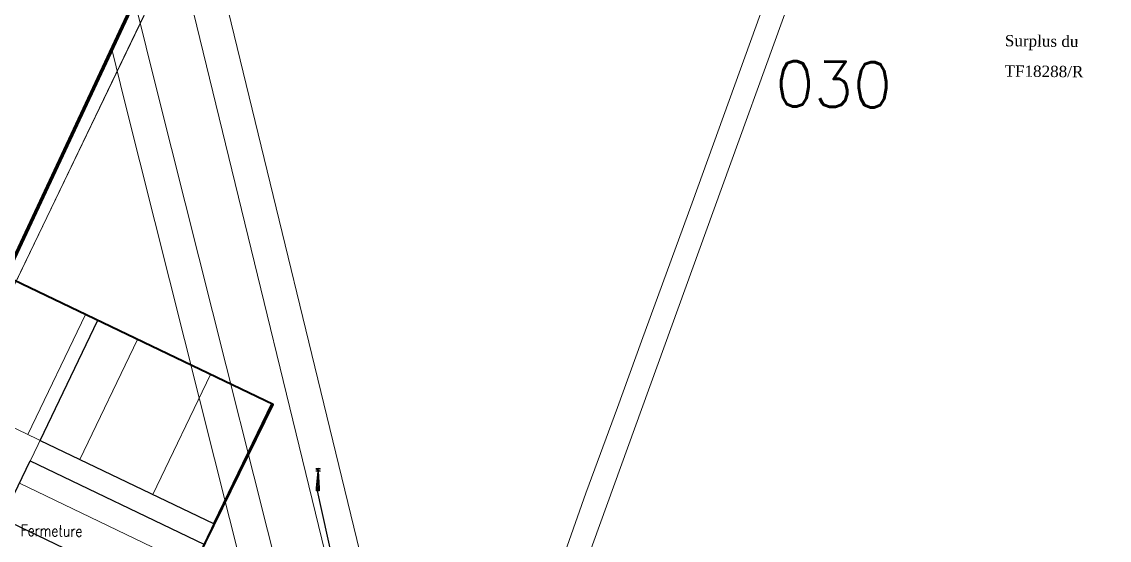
# Model space of a CAD drawing. Header units: metres. Extents: x 0 to 1324930, y 0 to 1631912.
# Drawn here: x 251926.8 to 252406.8, y 1629338.9 to 1629568 of the extents above; entities that cross this region are included whole.
import ezdxf
from ezdxf.enums import TextEntityAlignment as Align

# ---------------------------------------------------------------- set-up
doc = ezdxf.new("R2010")
doc.units = ezdxf.units.M
doc.header["$MEASUREMENT"] = 0
doc.layers.add('A_revoir_niveau_0', color=7, linetype='Continuous')
doc.layers.add('limites_sections', color=7, linetype='Continuous')
for name, color, linetype, lineweight in [('emprise_ht_pik_rufisque', 7, 'Continuous', 0), ('limites_communes_2025', 7, 'Continuous', 0), ('MORCELLEMENT', 7, 'Continuous', 0), ('SIPRES', 1, 'Continuous', 0)]:
    doc.layers.add(name, color=color, linetype=linetype, lineweight=lineweight)
doc.layers.add('Lignes HT Vectorisées', color=6, linetype='Continuous', lineweight=0, true_color=0xff00ff)
doc.styles.add('ROMANS', font='romans.shx', dxfattribs={"height": 0.2})
doc.styles.add('Style-FANCY', font='times.ttf')
doc.styles.add('Style-txt', font='txt.shx')

# ---------------------------------------------------------------- blocks, each defined once
blk = doc.blocks.new('e010')
at = {"color": 0}
for p, q in [((-0.015812, 0.015812), (0, 0.20555)), ((0.007467, 0.115948), (-0.006318, 0.129732)), ((-0.006287, 0.130107), (0.00532, 0.141713)), ((0.005393, 0.140831), (-0.004563, 0.150788)), ((-0.004213, 0.15499), (0.003565, 0.162769)), ((0.00332, 0.165714), (-0.002809, 0.171843)), ((-0.00214, 0.179874), (0.00181, 0.183824)), ((0.001246, 0.190598), (-0.001054, 0.192898)), ((-0.000066, 0.204757), (0.000056, 0.204879)), ((0, 0.20555), (0.015812, 0.015812)), ((-0.015812, 0.015812), (0.015812, 0.015812)), ((-0.015812, -0.015812), (-0.015812, 0.015812)), ((-0.006446, 0.015812), (-0.015091, 0.024456)), ((-0.014581, 0.030573), (0.012338, 0.057492)), ((0.015761, 0.016414), (-0.013336, 0.045511)), ((-0.012508, 0.055457), (0.010583, 0.078548)), ((0.013688, 0.041297), (-0.011582, 0.066567)), ((-0.010434, 0.08034), (0.008829, 0.099603)), ((0.011614, 0.066181), (-0.009827, 0.087622)), ((-0.008361, 0.105223), (0.007074, 0.120658)), ((0.00954, 0.091064), (-0.008073, 0.108677)), ((-0.006533, 0.015812), (0.014093, 0.036437)), ((0.015812, 0.015812), (0.015812, -0.015812)), ((0.015812, -0.015812), (-0.015812, -0.015812))]:
    blk.add_line(p, q, dxfattribs=at)
at = {"color": 0, "flags": 128}
for points in [[(0.0254, 0.23095), (-0.0254, 0.23095), (0.0254, 0.20555), (-0.0254, 0.20555)], [(0.00635, 0.2373), (0.0254, 0.23095), (0.00635, 0.2246)], [(0.015812, 0.015812), (-0.015812, -0.015812)], [(-0.015812, 0.015812), (0.015812, -0.015812)]]:
    blk.add_lwpolyline(points, dxfattribs=at)

msp = doc.modelspace()

# ---------------------------------------------------------------- linework, layer by layer
at = {"layer": 'A_revoir_niveau_0', "color": 6, "linetype": 'Continuous', "lineweight": 0}
msp.add_line((251899.88993, 1629402.66515), (252082.68891, 1629783.17814), dxfattribs=at)
at = {"layer": 'A_revoir_niveau_0', "color": 7, "linetype": 'Continuous', "lineweight": 0}
for p, q in [((252222.66591, 1629488.01387), (252289.06753, 1629671.55396)), ((252298.00449, 1629666.48126), (252232.37361, 1629485.38168)), ((252232.37361, 1629485.38168), (252166.86258, 1629304.27059)), ((252200.27619, 1629426.9004), (252222.66591, 1629488.01387)), ((252189.7478, 1629397.65039), (252200.27619, 1629426.9004)), ((252175.8101, 1629359.72254), (252189.7478, 1629397.65039)), ((252157.41317, 1629307.55959), (252175.8101, 1629359.72254))]:
    msp.add_line(p, q, dxfattribs=at)
at = {"layer": 'A_revoir_niveau_0', "color": 7, "linetype": 'Continuous', "lineweight": 30}
for p, q in [((251924.27674, 1629453.42771), (251960.33293, 1629436.10626)), ((251934.85756, 1629383.0782), (251960.33292, 1629436.10526)), ((252036.94648, 1629399.30063), (252011.46216, 1629346.27668)), ((251918.29811, 1629348.60856), (251930.52695, 1629374.06391))]:
    msp.add_line(p, q, dxfattribs=at)
at = {"layer": 'A_revoir_niveau_0', "color": 7, "linetype": 'Continuous', "lineweight": 13}
for p, q in [((251841.24862, 1629188.22311), (251960.33293, 1629436.10626)), ((252036.92135, 1629397.30078), (251996.5265, 1629315.20191))]:
    msp.add_line(p, q, dxfattribs=at)
at = {"layer": 'A_revoir_niveau_0', "color": 2, "linetype": 'Continuous', "lineweight": 0}
msp.add_line((251984.648, 1629359.16464), (252010.12631, 1629412.18867), dxfattribs=at)
at = {"layer": 'A_revoir_niveau_0', "color": 2, "linetype": 'Continuous', "lineweight": 30}
for p, q in [((251934.85756, 1629383.0782), (252011.46216, 1629346.27668)), ((251930.52695, 1629374.06391), (252007.12956, 1629337.26341)), ((251918.294, 1629348.59962), (251994.89263, 1629311.80117))]:
    msp.add_line(p, q, dxfattribs=at)
at = {"layer": 'A_revoir_niveau_0', "ltscale": 39.37}
msp.add_line((252056.81809, 1629362.03968, 1), (252104.63464, 1629145.88256, 1), dxfattribs=at)
at = {"layer": 'emprise_ht_pik_rufisque', "color": 1}
msp.add_line((252010.13315, 1629604.81032), (252094.96451, 1629255.98887), dxfattribs=at)
at = {"layer": 'emprise_ht_pik_rufisque', "color": 1, "flags": 128}
msp.add_lwpolyline([(251966.48028, 1629555.90501), (251883.9356, 1629379.369), (251861.79082, 1629329.23578), (251851.67836, 1629291.72469), (252054.0543, 1629206.69093), (252044.8172, 1629243.69726), (251972.31825, 1629532.41562), (251966.48028, 1629555.90501)], close=True, dxfattribs=at)
at = {"layer": 'Lignes HT Vectorisées', "color": 5, "flags": 128}
for points in [[(252238.11574, 1628531.22831), (252214.91361, 1628697.44702), (252080.38798, 1629252.44982), (251995.55704, 1629601.26948), (251992.86991, 1629612.34375)], [(252238.11574, 1628531.22831), (252059.36813, 1629247.34019), (251986.871, 1629536.0512), (251976.57232, 1629577.48855)]]:
    msp.add_lwpolyline(points, dxfattribs=at)
at = {"layer": 'limites_communes_2025', "color": 3, "lineweight": 80, "flags": 128}
msp.add_lwpolyline([(252508.75, 1628291.25), (252343.75, 1628343.75), (252208.75, 1628411.25), (252013.75, 1628448.75), (251686.4615, 1628545.0113), (251734.5836, 1628652.3234), (251750.4586, 1628725.3485), (251776.8362, 1628743.4359), (251782.106, 1628756.2017), (251788.0115, 1628792.4782), (251795.0979, 1628823.5764), (251818.1167, 1628967.6423), (251823.673, 1628983.9143), (251845.898, 1629019.6331), (251869.7106, 1629026.38), (251886.3794, 1629062.4957), (251876.8544, 1629102.5801), (251829.6261, 1629166.874), (251801.6691, 1629193.1272), (251883.9356, 1629379.369), (252087.136, 1629813.948), (252134.3642, 1629903.2451), (252288.7489, 1630217.5707)], dxfattribs=at)
at = {"layer": 'limites_sections', "color": 112, "linetype": 'Continuous', "lineweight": 40, "flags": 128}
msp.add_lwpolyline([(251919.61268, 1629455.67058), (252081.42593, 1629801.73603), (252284.01813, 1629684.53413), (252527.00823, 1629543.96157), (252770.73085, 1629406.43238), (252730.6907, 1629319.38859), (252715.53215, 1629273.91291), (252709.8002, 1629256.71706), (252715.02282, 1628988.62218), (252674.25754, 1628915.95363), (252495.08636, 1628927.31368), (252429.92095, 1628946.76676), (252389.11796, 1628940.41899), (252306.55366, 1628962.87828), (252156.9804, 1629047.27102), (252178.39639, 1629141.09202), (252230.21024, 1629282.12064), (252157.35447, 1629307.56238), (251996.65824, 1629315.19562), (252037.72196, 1629398.92806), (251919.61268, 1629455.67058)], close=True, dxfattribs=at)
at = {"layer": 'SIPRES', "color": 1, "linetype": 'Continuous', "lineweight": 13, "ltscale": 10}
for p, q in [((251924.27778, 1629453.4307), (252085.42977, 1629788.40211)), ((251899.88993, 1629402.66515), (252072.65978, 1629762.30151)), ((252289.06753, 1629671.55396), (252222.66591, 1629488.01387)), ((252222.66591, 1629488.01387), (252200.27619, 1629426.9004)), ((251924.27574, 1629453.42773), (251954.92018, 1629438.70648)), ((251977.90625, 1629427.66577), (251924.27778, 1629453.4307)), ((251924.27778, 1629453.4307), (252036.94648, 1629399.30063)), ((251954.91916, 1629438.7055), (251929.43686, 1629385.68252)), ((251977.90625, 1629427.66577), (251952.42191, 1629374.63982)), ((252200.27619, 1629426.9004), (252189.7478, 1629397.65039)), ((252010.13025, 1629412.18362), (251984.64593, 1629359.15967)), ((251898.80139, 1629400.40065), (251929.43686, 1629385.68252)), ((251996.5265, 1629315.20191), (252036.94648, 1629399.30063)), ((252036.94648, 1629399.30063), (252011.46216, 1629346.27668)), ((252189.7478, 1629397.65039), (252175.8101, 1629359.72254)), ((251929.43686, 1629385.68252), (251952.42191, 1629374.63982)), ((251952.42193, 1629374.64082), (251984.64593, 1629359.15967)), ((251925.76096, 1629364.14701), (252002.36459, 1629327.3485)), ((251984.64593, 1629359.15967), (252011.46216, 1629346.27668)), ((252175.8101, 1629359.72254), (252157.41317, 1629307.55959))]:
    msp.add_line(p, q, dxfattribs=at)

# ---------------------------------------------------------------- block references
at = {"layer": 'A_revoir_niveau_0', "color": 1, "lineweight": 13, "ltscale": 39.37, "xscale": 39.37, "yscale": 39.37, "zscale": 39.37, "rotation": 359.29}
msp.add_blockref('e010', (252057.43282, 1629361.40951, 1), dxfattribs=at)

# ---------------------------------------------------------------- texts
at = {"layer": 'limites_sections', "color": 3, "lineweight": 30, "style": 'Style-txt'}
msp.add_text('030', height=19.99996, rotation=359.3742, dxfattribs=at).set_placement((252285.16639, 1629540.35688), align=Align.MIDDLE_CENTER)
at = {"layer": 'MORCELLEMENT', "color": 4, "linetype": 'Continuous', "lineweight": 13, "insert": (252356.9337, 1629559.66978), "char_height": 4.999002, "attachment_point": 4, "rotation": 359.3980969, "line_spacing_factor": 0.803174, "style": 'Style-FANCY'}
msp.add_mtext('\\P\\P  Surplus du\\P\\P  TF18288/R', dxfattribs=at)
at = {"layer": 'SIPRES', "color": 1, "linetype": 'Continuous', "lineweight": 13, "insert": (251939.91201, 1629343.1332), "char_height": 5, "attachment_point": 5, "rotation": 359.2800023, "line_spacing_factor": 0.6, "style": 'ROMANS'}
msp.add_mtext('\\H1x;\\W0.8;Fermeture', dxfattribs=at)

doc.saveas('drawing.dxf')
